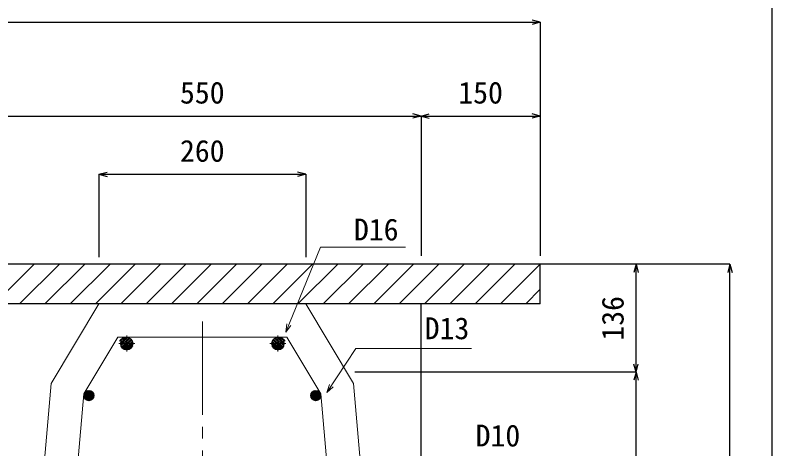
# Model space of a CAD drawing. Units: millimetres, scale not verified. Extents: x -9755 to 16726, y -7413 to 4835.
# Drawn here: x 1998 to 2950, y -5001 to -4456 of the extents above; entities that cross this region are included whole.
import ezdxf
from ezdxf.enums import TextEntityAlignment as Align

# ---------------------------------------------------------------- set-up
doc = ezdxf.new("R2010")
doc.units = ezdxf.units.MM
doc.header["$LTSCALE"] = 15
doc.linetypes.add('CHAIN1', pattern=[8, 5, -1, 1, -1])
doc.linetypes.add('CHAIN2', pattern=[12, 9, -1, 1, -1])
doc.layers.add('0-1_ブロック', color=2, linetype='Continuous', lineweight=18)
doc.layers.add('0-A', color=7, linetype='Continuous', lineweight=18)
for name, color, linetype in [('0-3_鉄筋', 7, 'Continuous'), ('0-5_ｼﾞｮｲﾝﾄ詳細図', 7, 'Continuous'), ('0-6_寸法', 4, 'Continuous'), ('0-F', 5, 'Continuous')]:
    doc.layers.add(name, color=color, linetype=linetype)
doc.styles.add('ＭＳ ゴシック', font='')
doc.styles.get('ＭＳ ゴシック').set_extended_font_data('MS Gothic')

msp = doc.modelspace()

# ---------------------------------------------------------------- linework, layer by layer
at = {"layer": '0-1_ブロック', "color": 3}
for p, q in [((2103.82, -4818.69), (2043.82, -4918.69)), ((2103.82, -4818.69), (2333.82, -4818.69)), ((2133.82, -4818.69), (2363.82, -4818.69)), ((2363.82, -4818.69), (2423.82, -4918.69))]:
    msp.add_line(p, q, dxfattribs=at)
at = {"layer": '0-1_ブロック', "color": 7, "linetype": 'CHAIN2'}
msp.add_line((2233.82, -5318.19), (2233.82, -4840.86), dxfattribs=at)
at = {"layer": '0-1_ブロック'}
for p, q in [((2127.6, -4860.69), (2084.81, -4932)), ((2340.04, -4860.69), (2127.6, -4860.69)), ((2130.85, -4867.99), (2138.12, -4860.72)), ((2130.93, -4870.03), (2140.16, -4860.8)), ((2131.4, -4871.69), (2141.81, -4861.27)), ((2131.72, -4865), (2135.13, -4861.59)), ((2132.13, -4873.08), (2143.2, -4862)), ((2335.51, -4873.08), (2324.43, -4862)), ((2336.23, -4871.69), (2325.82, -4861.27)), ((2336.7, -4870.03), (2327.48, -4860.8)), ((2336.79, -4867.99), (2329.51, -4860.72)), ((2335.91, -4865), (2332.51, -4861.59)), ((2340.04, -4860.69), (2382.82, -4932)), ((2133.07, -4874.26), (2144.38, -4862.94)), ((2134.21, -4875.23), (2145.36, -4864.09)), ((2135.57, -4876), (2146.13, -4865.44)), ((2137.17, -4876.52), (2146.64, -4867.04)), ((2139.13, -4876.69), (2146.81, -4869)), ((2141.83, -4876.1), (2146.23, -4871.71)), ((2328.51, -4876.69), (2320.82, -4869)), ((2330.46, -4876.52), (2320.99, -4867.04)), ((2325.8, -4876.1), (2321.41, -4871.71)), ((2332.07, -4876), (2321.51, -4865.44)), ((2333.42, -4875.23), (2322.27, -4864.09)), ((2334.56, -4874.26), (2323.25, -4862.94)), ((2084.75, -4934.3), (2091.49, -4927.55)), ((2084.87, -4932.76), (2089.96, -4927.67)), ((2084.92, -4935.54), (2092.74, -4927.72)), ((2085.27, -4936.6), (2093.8, -4928.07)), ((2085.76, -4937.53), (2094.73, -4928.56)), ((2085.96, -4930.25), (2087.45, -4928.77)), ((2086.36, -4938.34), (2095.54, -4929.16)), ((2381.27, -4938.34), (2372.1, -4929.16)), ((2381.88, -4937.53), (2372.9, -4928.56)), ((2382.36, -4936.6), (2373.83, -4928.07)), ((2382.72, -4935.54), (2374.89, -4927.72)), ((2382.88, -4934.3), (2376.14, -4927.55)), ((2382.76, -4932.76), (2377.68, -4927.67)), ((2381.67, -4930.25), (2380.18, -4928.77)), ((2051.36, -5314.32), (2084.81, -4932)), ((2087.08, -4939.04), (2096.23, -4929.88)), ((2087.91, -4939.62), (2096.82, -4930.71)), ((2088.85, -4940.09), (2097.29, -4931.66)), ((2089.94, -4940.41), (2097.61, -4932.75)), ((2091.23, -4940.54), (2097.74, -4934.03)), ((2092.84, -4940.35), (2097.54, -4935.64)), ((2376.41, -4940.54), (2369.89, -4934.03)), ((2377.69, -4940.41), (2370.02, -4932.75)), ((2374.79, -4940.35), (2370.09, -4935.64)), ((2378.78, -4940.09), (2370.34, -4931.66)), ((2379.73, -4939.62), (2370.81, -4930.71)), ((2380.55, -4939.04), (2371.4, -4929.88)), ((2416.27, -5314.32), (2382.82, -4932))]:
    msp.add_line(p, q, dxfattribs=at)
at = {"layer": '0-1_ブロック', "color": 4, "linetype": 'CHAIN1'}
for p, q in [((2138.82, -4878.69), (2138.82, -4858.69)), ((2328.82, -4878.69), (2328.82, -4858.69)), ((2148.82, -4868.69), (2128.82, -4868.69)), ((2318.82, -4868.69), (2338.82, -4868.69))]:
    msp.add_line(p, q, dxfattribs=at)
at = {"layer": '0-1_ブロック', "color": 3}
for points in [[(2008.82, -5368.69), (2008.82, -5318.69), (2043.82, -4918.69)], [(2423.82, -4918.69), (2458.82, -5318.69), (2458.82, -5368.69)]]:
    msp.add_lwpolyline(points, dxfattribs=at)
at = {"layer": '0-1_ブロック'}
for centre, radius in [((2138.82, -4868.69), 8), ((2328.82, -4868.69), 8), ((2091.24, -4934.04), 6.5), ((2376.39, -4934.04), 6.5)]:
    msp.add_circle(centre, radius, dxfattribs=at)
for centre, start, end in [((2138.26, -4870.69), 90, 149.03626), ((2329.37, -4870.69), 30.96384, 90), ((2329.37, -4870.69), 30.96384, 90), ((2329.37, -4870.69), 30.96384, 90)]:
    msp.add_arc(centre, 10, start, end, dxfattribs=at)
at = {"layer": '0-3_鉄筋'}
for p, q in [((2658.82, -4768.69), (1808.82, -4768.69)), ((1972.26, -4818.69), (2022.26, -4768.69)), ((2004.08, -4818.69), (2054.08, -4768.69)), ((2035.9, -4818.69), (2085.9, -4768.69)), ((2067.72, -4818.69), (2117.72, -4768.69)), ((2099.54, -4818.69), (2149.54, -4768.69)), ((2131.36, -4818.69), (2181.36, -4768.69)), ((2163.17, -4818.69), (2213.17, -4768.69)), ((2194.99, -4818.69), (2244.99, -4768.69)), ((2226.81, -4818.69), (2276.81, -4768.69)), ((2258.63, -4818.69), (2308.63, -4768.69)), ((2290.45, -4818.69), (2340.45, -4768.69)), ((2322.27, -4818.69), (2372.27, -4768.69)), ((2354.09, -4818.69), (2404.09, -4768.69)), ((2385.91, -4818.69), (2435.91, -4768.69)), ((2417.73, -4818.69), (2467.73, -4768.69)), ((2449.55, -4818.69), (2499.55, -4768.69)), ((2481.37, -4818.69), (2531.37, -4768.69)), ((2513.19, -4818.69), (2563.19, -4768.69)), ((2545.01, -4818.69), (2595.01, -4768.69)), ((2576.83, -4818.69), (2626.83, -4768.69)), ((2608.65, -4818.69), (2658.65, -4768.69)), ((2658.82, -4818.69), (2658.82, -4768.69)), ((2640.47, -4818.69), (2658.82, -4800.35)), ((2099.54, -4818.69), (2110.24, -4807.99)), ((2658.82, -4818.69), (1808.82, -4818.69))]:
    msp.add_line(p, q, dxfattribs=at)
at = {"layer": '0-5_ｼﾞｮｲﾝﾄ詳細図'}
msp.add_line((2508.82, -5468.69), (2508.82, -4818.69), dxfattribs=at)
at = {"layer": '0-6_寸法'}
for p, q in [((2658.82, -4464.65), (2648.67, -4461.93)), ((1808.82, -4464.65), (2658.82, -4464.65)), ((2658.82, -4464.65), (2648.67, -4467.37)), ((2658.82, -4464.65), (2658.82, -4758.45)), ((1958.82, -4582.59), (2508.82, -4582.59)), ((2508.82, -4582.59), (2498.67, -4579.87)), ((2508.82, -4582.59), (2498.67, -4585.31)), ((2508.82, -4582.59), (2518.96, -4579.87)), ((2508.82, -4582.59), (2508.82, -4758.45)), ((2508.82, -4582.59), (2658.82, -4582.59)), ((2508.82, -4582.59), (2518.96, -4585.31)), ((2658.82, -4582.59), (2648.67, -4579.87)), ((2658.82, -4582.59), (2648.67, -4585.31)), ((2658.82, -4582.59), (2658.82, -4758.45)), ((2103.82, -4655.8), (2113.96, -4653.08)), ((2363.82, -4655.8), (2353.67, -4653.08)), ((2103.82, -4655.8), (2363.82, -4655.8)), ((2103.82, -4655.8), (2113.96, -4658.51)), ((2103.82, -4655.8), (2103.82, -4760.13)), ((2363.82, -4655.8), (2353.67, -4658.51)), ((2363.82, -4655.8), (2363.82, -4760.13)), ((2779.34, -4768.99), (2425.77, -4768.99)), ((2897.19, -4768.99), (2534.78, -4768.99)), ((2779.34, -4768.99), (2776.62, -4779.13)), ((2779.34, -4904.69), (2779.34, -4768.99)), ((2779.34, -4768.99), (2782.05, -4779.13)), ((2897.19, -4768.99), (2894.48, -4779.13)), ((2897.19, -5468.69), (2897.19, -4768.99)), ((2897.19, -4768.99), (2899.91, -4779.13)), ((2779.34, -4904.69), (2776.62, -4894.55)), ((2779.34, -4904.69), (2782.05, -4894.55)), ((2779.34, -4904.69), (2425.77, -4904.69)), ((2779.34, -4904.69), (2776.62, -4914.83)), ((2779.34, -5154.69), (2779.34, -4904.69)), ((2779.34, -4904.69), (2782.05, -4914.83))]:
    msp.add_line(p, q, dxfattribs=at)
at = {"layer": '0-A'}
for p, q in [((2338.77, -4854.45), (2340.07, -4844.03)), ((2338.77, -4854.45), (2345.11, -4846.08)), ((2390.32, -4930.16), (2393.64, -4920.19)), ((2390.32, -4930.16), (2398.18, -4923.19))]:
    msp.add_line(p, q, dxfattribs=at)
for points in [[(2338.77, -4854.45), (2382.3, -4747.31), (2489.45, -4747.31)], [(2390.32, -4930.16), (2426.73, -4875.03), (2572.43, -4875.03)]]:
    msp.add_lwpolyline(points, dxfattribs=at)
at = {"layer": '0-F'}
msp.add_lwpolyline([(-2950, -3357.79), (2950, -3357.79), (2950, -7412.79), (-2950, -7412.79)], close=True, dxfattribs=at)

# ---------------------------------------------------------------- texts
at = {"layer": '0-1_ブロック', "color": 4, "style": 'ＭＳ ゴシック'}
msp.add_text('D10', height=27.49, dxfattribs=at).set_placement((2577.48, -5006.33), align=Align.BOTTOM_LEFT)
at = {"layer": '0-6_寸法', "style": 'ＭＳ ゴシック'}
for s, p in [('550', (2205.69, -4575.09)), ('150', (2555.69, -4575.09)), ('260', (2205.69, -4648.3))]:
    msp.add_text(s, height=27.49, dxfattribs=at).set_placement(p, align=Align.BOTTOM_LEFT)
msp.add_text('136', height=27.49, rotation=90, dxfattribs=at).set_placement((2771.84, -4864.97), align=Align.BOTTOM_LEFT)
at = {"layer": '0-A', "color": 4, "style": 'ＭＳ ゴシック'}
for s, p in [('D16', (2424.47, -4747.21)), ('D13', (2513.45, -4871.42))]:
    msp.add_text(s, height=27.49, dxfattribs=at).set_placement(p, align=Align.BOTTOM_LEFT)

doc.saveas('drawing.dxf')
